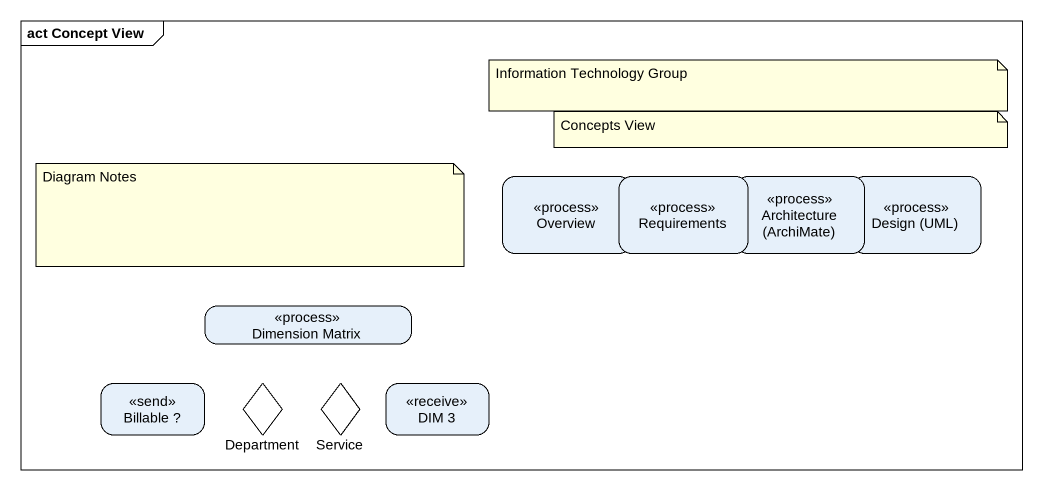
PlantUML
@startuml
mainframe act Concept View
hide empty description
state Overview <<process>>
state Requirements <<process>>
state "Architecture (ArchiMate)" as Architecture_ArchiMate <<process>>
state "Design (UML)" as Design_UML <<process>>
state "Dimension Matrix" as Dimension_Matrix <<process>>
state "Billable ?" as Billable <<send>>
state Department <<choice>>
state Service <<choice>>
state "DIM 3" as DIM_3 <<receive>>
note as N1
  Information Technology Group
end note
note as N2
  Concepts View
end note
note as N3
  Diagram Notes
end note
@enduml
